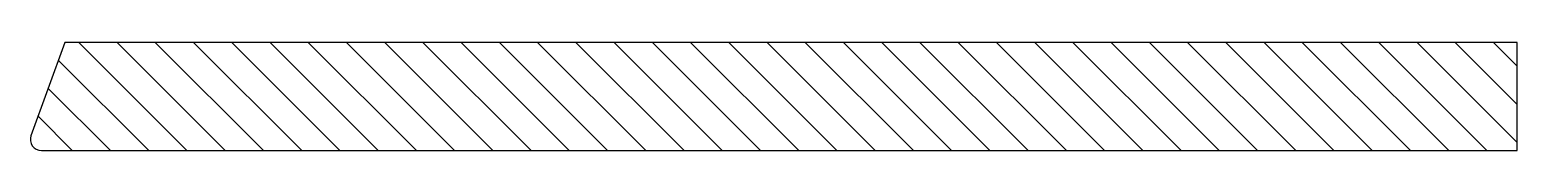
# Model space of a CAD drawing. Header units: metres. Extents: x 0 to 275, y -20 to 0.
import ezdxf

# ---------------------------------------------------------------- set-up
doc = ezdxf.new("R2010")
doc.units = ezdxf.units.M
doc.layers.add('A-DETL-GENF', color=92, linetype='Continuous', lineweight=18)

# ---------------------------------------------------------------- blocks, each defined once
blk = doc.blocks.new('41 ht deel vert - 41 DI ht deel vert e l-2749834-00_0 Basismaterialen')
at = {"layer": 'A-DETL-GENF', "lineweight": 13}
h = blk.add_hatch(dxfattribs=at)
h.set_pattern_fill('FP_73', color=256, style=0, pattern_type=2)
h.set_pattern_definition([(315, (1291.733, -12561.119), (3.535534, 3.535534), [])])
h.paths.add_polyline_path([(0.01, -17.74), (0.02, -18.23), (0.14, -18.7), (0.37, -19.13), (0.69, -19.49), (1.1, -19.77), (1.55, -19.94), (2.04, -20), (275, -20), (275, 0), (6.41, 0), (0.12, -17.27)])
at = {"layer": 'A-DETL-GENF', "lineweight": 25}
for p, q in [((6.41, 0), (0.12, -17.27)), ((275, 0), (6.41, 0)), ((275, -20), (275, 0)), ((2.04, -20), (275, -20))]:
    blk.add_line(p, q, dxfattribs=at)
blk.add_arc((2.04, -17.96), 2.04, 160, 270, dxfattribs=at)

msp = doc.modelspace()

# ---------------------------------------------------------------- block references
msp.add_blockref('41 ht deel vert - 41 DI ht deel vert e l-2749834-00_0 Basismaterialen', (0, 0))

doc.saveas('drawing.dxf')
